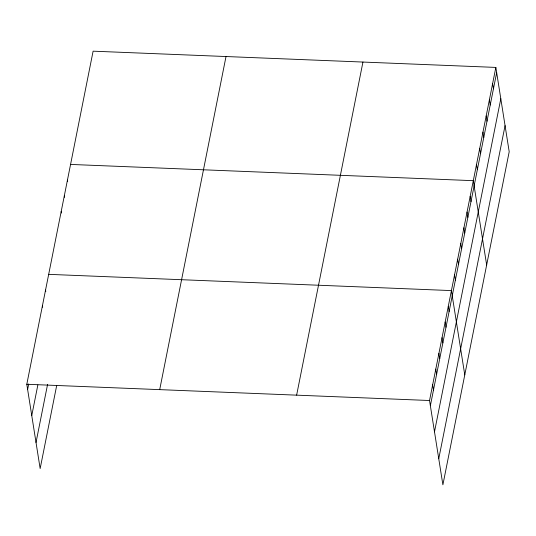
<?xml version="1.0" encoding="UTF-8"?>
<svg xmlns="http://www.w3.org/2000/svg" width="536" height="536" viewBox="0 0 536 536"><rect width="100%" height="100%" fill="white"/><g stroke="black" fill="none" stroke-linecap="round" stroke-linejoin="round"><path stroke-width="0.8" d="M56.722 385.357L40.153 468.585L26.8 384.272L93.11 51.175L495.847 67.415L509.2 151.728L442.89 484.825L429.537 400.513L495.847 67.415M27.624 389.484L28.723 383.99M31.758 415.588L37.855 384.969M36.019 442.481L47.583 384.379M159.701 389.632L226.018 56.535M296.629 395.153L362.946 62.055M430.361 405.732L496.671 72.635M434.495 431.828L500.805 98.731M438.756 458.722L505.066 125.625M70.564 164.431L473.301 180.672L486.655 264.978M48.682 274.352L451.419 290.592L464.772 374.905M26.8 384.272L429.537 400.513M492.624 83.596L493.455 88.815M489.408 99.776L490.232 104.989M486.185 115.957L487.01 121.169M482.963 132.137L483.787 137.35M479.74 148.311L480.571 153.531M476.524 164.492L477.348 169.704M470.173 196.377L471.003 201.59M467.05 212.075L467.874 217.294M463.921 227.78L464.745 232.993M460.799 243.485L461.623 248.697M457.67 259.19L458.494 264.402M454.541 274.888L455.372 280.107M448.29 306.297L449.114 311.51M445.168 322.002L445.992 327.215M442.039 337.7L442.863 342.919M438.91 353.405L439.741 358.618M435.788 369.11L436.612 374.322M432.659 384.815L433.483 390.027M67.442 180.13L67.677 181.624M64.313 195.834L64.548 197.322M61.184 211.539L61.426 213.026M45.56 290.056L45.794 291.544M42.431 305.755L42.666 307.249"/></g></svg>
